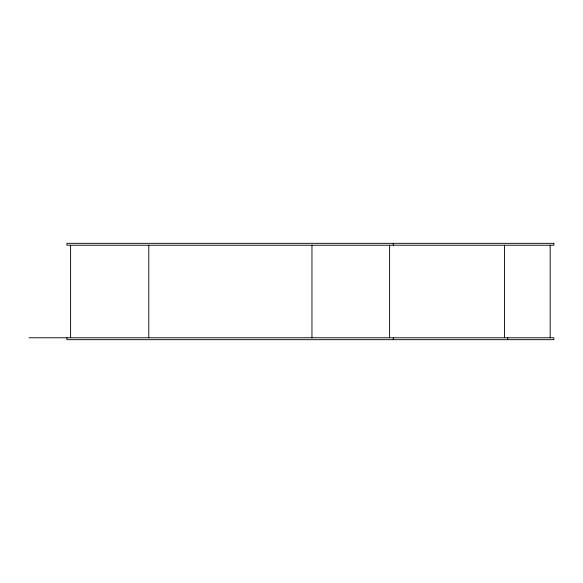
<?xml version="1.0" encoding="UTF-8"?>
<svg xmlns="http://www.w3.org/2000/svg" width="583" height="583" viewBox="0 0 583 583"><rect width="100%" height="100%" fill="white"/><g stroke="black" fill="none" stroke-linecap="round" stroke-linejoin="round"><path stroke-width="0.87" d="M66.928 337.776L66.928 339.67L553.85 339.67L553.85 337.776L29.15 337.776M507.676 339.67L507.676 337.776M550.177 337.776L550.177 245.224M504.528 245.224L504.528 337.776M393.292 243.33L393.292 245.224M393.292 337.776L393.292 339.67M389.619 245.224L389.619 337.776M311.963 245.224L311.963 337.776M148.782 245.224L148.782 337.776M70.601 245.224L70.601 337.776M553.85 243.33L66.928 243.33L66.928 245.224L553.85 245.224L553.85 243.33"/></g></svg>
